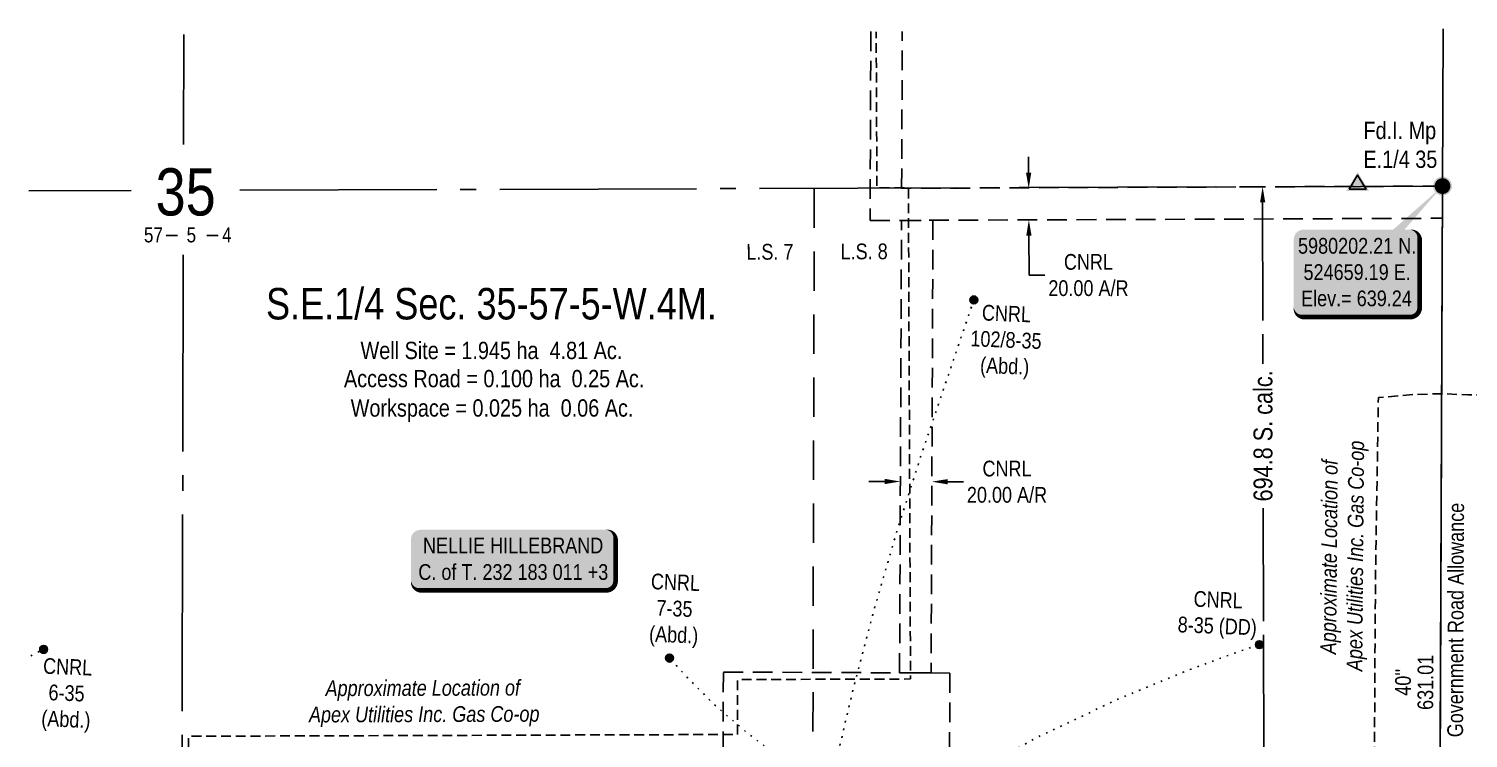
# Model space of a CAD drawing. Extents: x 523760 to 526393, y 5978480 to 5981373.
# Drawn here: x 523761 to 524676, y 5979851 to 5980302 of the extents above; entities that cross this region are included whole.
import ezdxf
from ezdxf.enums import TextEntityAlignment as Align

# ---------------------------------------------------------------- set-up
doc = ezdxf.new("R2010")
doc.units = 0
doc.header["$LTSCALE"] = 5
doc.header["$PDMODE"] = 35
doc.header["$PDSIZE"] = 0.03
for name, pattern in [('foc-ACCESSROAD', [3.75, 2.5, -1.25]), ('foc-COORDS', [16.75, 15, -1.75]), ('foc-DOT', [1, 0.2, -0.8]), ('foc-LSD', [8, 5, -3]), ('foc-QUARTERLINE', [33, 25, -3, 2, -3]), ('UG_PIPE', [1.875, 1.25, -0.625])]:
    doc.linetypes.add(name, pattern=pattern)
doc.layers.get('Defpoints').update_dxf_attribs({"color": 9})
for name, color, linetype in [('10', 1, 'Continuous'), ('9', 3, 'Continuous'), ('ABADATA-DRILL-T', 8, 'Continuous'), ('AS-OWNER', 7, 'Continuous'), ('AS-PIPE-UG', 44, 'UG_PIPE'), ('AS-PIPE-UG-T', 44, 'Continuous'), ('AS-TELUS', 224, 'foc-TEL'), ('C-SYMBOL', 7, 'Continuous'), ('DETAIL-HZ-Existing', 8, 'foc-DOT'), ('DETAIL-T', 7, 'Continuous'), ('DRILL-T', 8, 'Continuous'), ('F-AR', 190, 'foc-ACCESSROAD'), ('F-WS', 190, 'foc-ACCESSROAD'), ('F-WS-S', 190, 'Continuous'), ('L-AREAREQUIRED', 7, 'Continuous'), ('L-BD', 7, 'Continuous'), ('L-MON', 1, 'Continuous'), ('L-MON-T', 1, 'Continuous'), ('L-ROAD-T', 7, 'Continuous'), ('L-SEC', 7, 'Continuous'), ('L-SECLBL', 7, 'Continuous'), ('L-SECQ', 8, 'foc-QUARTERLINE'), ('L-SECTION-LSD', 7, 'foc-LSD'), ('P-OFFSETS', 7, 'foc-COORDS')]:
    doc.layers.add(name, color=color, linetype=linetype)
doc.styles.add('100L', font='ARIALN.TTF', dxfattribs={"height": 11})
doc.styles.add('175L', font='ARIALN.TTF', dxfattribs={"height": 20})
doc.styles.add('80', font='ARIALN.TTF', dxfattribs={"height": 10})
doc.styles.add('80CG', font='ARIALN.TTF', dxfattribs={"height": 10})
doc.styles.add('80L', font='ARIALN.TTF', dxfattribs={"height": 10})
doc.styles.add('foc-LtypeFont', font='ARIALN.TTF', dxfattribs={"height": 7.35})
doc.styles.add('SIMPLEX', font='ARIALN.TTF')
doc.linetypes.add('foc-TEL', pattern='A,2,-1,["T",foc-LtypeFont,S=0.2,R=0,X=-0.425,Y=-0.75],-1.24,8', length=12.24)
doc.dimstyles.new('CG2011', dxfattribs={"dimscale": 5, "dimtxt": 9, "dimasz": 2, "dimexe": 0.2, "dimexo": 0.0625, "dimgap": 0.5, "dimtad": 0, "dimtih": 1, "dimtoh": 1, "dimzin": 0, "dimdsep": 46, "dimtxsty": '80CG', "dimcen": 0.1, "dimse1": 1, "dimse2": 1, "dimclrd": 256, "dimclrt": 256, "dimaunit": 1, "dimadec": 4, "dimazin": 0, "dimtfac": 0.06, "dimtofl": 0, "dimtmove": 0, "dimatfit": 1, "dimfxl": 0.2, "dimtolj": 1, "dimtzin": 0, "dimlwd": -1, "dimarcsym": 0})
doc.dimstyles.new('Compass 5 000', dxfattribs={"dimscale": 5, "dimtxt": 9, "dimasz": 2, "dimexe": 0.2, "dimexo": 0.0625, "dimgap": 0.5, "dimtad": 0, "dimtih": 1, "dimtoh": 1, "dimzin": 0, "dimdsep": 46, "dimtxsty": '80CG', "dimcen": 0.1, "dimse1": 1, "dimse2": 1, "dimclrd": 256, "dimclrt": 256, "dimaunit": 1, "dimadec": 4, "dimazin": 0, "dimtfac": 0.06, "dimtofl": 0, "dimtmove": 0, "dimatfit": 1, "dimfxl": 0.2, "dimtolj": 1, "dimtzin": 0, "dimlwd": -1, "dimarcsym": 0})

# ---------------------------------------------------------------- blocks, each defined once
blk = doc.blocks.new('L-SECLBL')
at = {"layer": '9', "color": 7}
for p, q in [((-5.08, -27.83), (-12.29, -27.83)), ((20.7, -27.83), (13.5, -27.83))]:
    blk.add_line(p, q, dxfattribs=at)
at = {"layer": '10', "color": 2, "style": 'SIMPLEX'}
blk.add_attdef('SEC', text='', height=30, dxfattribs=at).set_placement((0, 0), align=Align.MIDDLE)
at = {"layer": '10', "color": 5, "style": '80L'}
blk.add_attdef('TWP', text='', height=9.5, dxfattribs=at).set_placement((-14.43, -27.37), align=Align.MIDDLE_RIGHT)
blk.add_attdef('RGE', text='', height=9.5, dxfattribs=at).set_placement((3.62, -27.37), align=Align.MIDDLE_CENTER)
blk.add_attdef('MER', text='', height=9.5, dxfattribs=at).set_placement((23.17, -27.37), align=Align.MIDDLE_LEFT)
blk = doc.blocks.new('TRIA')
blk.add_hatch(color=255).paths.add_polyline_path([(-0.04, 1.52), (-1.47, -0.87), (1.39, -0.87)])
blk = doc.blocks.new('TRIAA')
blk.add_blockref('TRIA', (0, 0))
blk = doc.blocks.new('TRIB')
at = {"color": 1}
blk.add_lwpolyline([(-1.12, -0.67), (-0.04, 1.13), (1.04, -0.67)], close=True, dxfattribs=at)
blk = doc.blocks.new('TRIBB')
blk.add_blockref('TRIB', (0, 0))
blk = doc.blocks.new('TRICC')
for name in ['TRIAA', 'TRIBB']:
    blk.add_blockref(name, (0, 0))
blk = doc.blocks.new('plspike')
blk.add_blockref('TRICC', (0, 0))
blk = doc.blocks.new('fdia')
at = {"color": 255, "const_width": 1}
blk.add_lwpolyline([(-0.5, 0, 1), (0.5, 0, 1)], format="xyb", close=True, dxfattribs=at)
blk = doc.blocks.new('Fdiaa')
blk.add_blockref('fdia', (0, 0))
blk = doc.blocks.new('fdib')
at = {"color": 1, "const_width": 1.6}
blk.add_lwpolyline([(-0.4, 0, 1), (0.4, 0, 1)], format="xyb", close=True, dxfattribs=at)
at = {"color": 1}
blk.add_circle((0, 0), 0.8, dxfattribs=at)
blk = doc.blocks.new('Fdibb')
blk.add_blockref('fdib', (0, 0))
blk = doc.blocks.new('fdicc')
for name in ['Fdibb', 'Fdiaa']:
    blk.add_blockref(name, (0, 0))
blk = doc.blocks.new('FDI')
blk.add_blockref('fdicc', (0, 0))
blk = doc.blocks.new('*D43')
at = {"layer": 'Defpoints', "color": 0, "transparency": 16777216}
for p in [(524314.86, 5980026.17), (524334.85, 5980026.09), (524334.8, 5980014.42)]:
    blk.add_point(p, dxfattribs=at)
at = {"layer": 'F-WS-S', "transparency": 16777216}
for p, q in [((524304.81, 5980014.55), (524294.81, 5980014.59)), ((524344.8, 5980014.38), (524354.8, 5980014.34))]:
    blk.add_line(p, q, dxfattribs=at)
for points in [[(524304.82, 5980016.22), (524304.81, 5980012.88), (524314.81, 5980014.51)], [(524344.81, 5980016.05), (524344.8, 5980012.71), (524334.8, 5980014.42)]]:
    blk.add_solid(points, dxfattribs=at)
at = {"layer": 'F-WS-S', "transparency": 16777216, "insert": (524382.54, 5980014.34), "char_height": 10, "attachment_point": 5, "style": '80CG'}
blk.add_mtext('\\A1;CNRL\\P20.00 A/R', dxfattribs=at)
blk = doc.blocks.new('*D44')
at = {"layer": 'Defpoints', "color": 0, "transparency": 16777216}
for p in [(524445.38, 5980200.91), (524396.41, 5980180.73), (524445.46, 5980180.92)]:
    blk.add_point(p, dxfattribs=at)
at = {"layer": 'F-WS-S', "transparency": 16777216}
for p, q in [((524396.29, 5980210.72), (524396.25, 5980220.72)), ((524396.45, 5980170.73), (524396.55, 5980145.65)), ((524396.55, 5980145.65), (524406.55, 5980145.65))]:
    blk.add_line(p, q, dxfattribs=at)
for points in [[(524397.95, 5980210.72), (524394.62, 5980210.71), (524396.33, 5980200.72)], [(524398.12, 5980170.73), (524394.78, 5980170.72), (524396.41, 5980180.73)]]:
    blk.add_solid(points, dxfattribs=at)
at = {"layer": 'F-WS-S', "transparency": 16777216, "insert": (524434.28, 5980145.65), "char_height": 10, "attachment_point": 5, "style": '80CG'}
blk.add_mtext('\\A1;CNRL\\P20.00 A/R', dxfattribs=at)
blk = doc.blocks.new('*U45')
h = blk.add_hatch(color=59)
edge = h.paths.add_edge_path()
edge.add_line((-59, -20), (59, -20))
edge.add_arc((59, -14), 6, 270, 360)
edge.add_line((65, -14), (65, 12.5))
edge.add_arc((59, 12.5), 6, 0, 90)
edge.add_line((59, 18.5), (-59, 18.5))
edge.add_arc((-59, 12.5), 6, 90, 180)
edge.add_line((-65, 12.5), (-65, -14))
edge.add_arc((-59, -14), 6, 180, 270)
at = {"color": 1, "flags": 128}
blk.add_lwpolyline([(-59, -20, 3, 3, 0), (59, -20, 3, 3, 0.414214), (65, -14, 3, 3, 0), (65, 12.5, 3, 0, 0.414214), (59, 18.5, 0, 0, 0), (-59, 18.5, 0, 0, 0.414214), (-65, 12.5, 0, 0, 0), (-65, -14, 0, 3, 0.414214)], format="xyseb", close=True, dxfattribs=at)
blk.add_lwpolyline([(-29.99, -9.76, 0, 7.5, 0), (0, 0, 0, 0, 0)], format="xyseb", dxfattribs=at)
at = {"color": 1, "style": '80'}
blk.add_attdef('ENTER_TEXT_001', (-35.99, -5), '', height=10, dxfattribs=at)
blk = doc.blocks.new('BH-Existing')
at = {"layer": 'ABADATA-DRILL-T'}
h = blk.add_hatch(color=256, dxfattribs=at)
h.dxf.hatch_style = 1
edge = h.paths.add_edge_path()
edge.add_arc((0, 0), 0.5, 0, 360)
blk.add_circle((0, 0), 0.5, dxfattribs=at)
blk = doc.blocks.new('*U54')
h = blk.add_hatch(color=254)
edge = h.paths.add_edge_path()
edge.add_line((-34, -28.5), (34, -28.5))
edge.add_arc((34, -22.5), 6, 270, 360)
edge.add_line((40, -22.5), (40, 21))
edge.add_arc((34, 21), 6, 0, 90)
edge.add_line((34, 27), (-34, 27))
edge.add_arc((-34, 21), 6, 90, 180)
edge.add_line((-40, 21), (-40, -22.5))
edge.add_arc((-34, -22.5), 6, 180, 270)
at = {"color": 1, "flags": 128}
blk.add_lwpolyline([(54.51, 54.72, 0, 10, 0), (0, 0, 5, 5, 0)], format="xyseb", dxfattribs=at)
blk.add_lwpolyline([(-34, -28.5, 3, 3, 0), (34, -28.5, 3, 3, 0.414214), (40, -22.5, 3, 3, 0), (40, 21, 3, 0, 0.414214), (34, 27, 0, 0, 0), (-34, 27, 0, 0, 0.414214), (-40, 21, 0, 0, 0), (-40, -22.5, 0, 3, 0.414214)], format="xyseb", close=True, dxfattribs=at)
at = {"color": 1, "style": '80'}
blk.add_attdef('ENTER_TEXT_001', (-35.99, -5), '', height=10, dxfattribs=at)
blk = doc.blocks.new('*D63')
at = {"layer": 'Defpoints', "color": 0, "transparency": 16777216}
for p in [(524544.91, 5980201.81), (524544.91, 5980201.81), (524546.28, 5979507.02)]:
    blk.add_point(p, dxfattribs=at)
at = {"layer": 'P-OFFSETS', "transparency": 16777216}
for p, q in [((524544.93, 5980191.81), (524545.13, 5980089.34)), ((524546.28, 5979507.02), (524545.31, 5979997.69))]:
    blk.add_line(p, q, dxfattribs=at)
blk.add_solid([(524546.6, 5980191.81), (524543.26, 5980191.81), (524544.91, 5980201.81)], dxfattribs=at)
at = {"layer": 'P-OFFSETS', "transparency": 16777216, "insert": (524545.22, 5980043.52), "char_height": 10, "attachment_point": 5, "rotation": 90, "style": '80CG'}
blk.add_mtext('\\A1;{\\H1.2x;694.8 S. calc.}', dxfattribs=at)
blk = doc.blocks.new('_None')

msp = doc.modelspace()

# ---------------------------------------------------------------- linework, layer by layer
at = {"layer": 'AS-PIPE-UG', "flags": 128}
for points in [[(524613.294, 5979633.533), (524614.761, 5979781.179), (524615.621, 5979822.954), (524616.224, 5979877.37), (524616.105, 5979885.143), (524616.744, 5979962.668), (524618.44, 5980067.831), (524640.405, 5980069.746), (524660.18, 5980070.352), (524675.209, 5980069.509), (524697.789, 5980069.574), (524758.869, 5980069.357)], [(523842.923, 5979068.806), (523843.735, 5979069.271), (523845.87, 5979070.035), (523857.228, 5979078.392), (523855.894, 5979393.501), (523861.857, 5979397.201), (523862.55, 5979852.663), (524211.388, 5979853.805)]]:
    msp.add_lwpolyline(points, dxfattribs=at)
at = {"layer": 'AS-TELUS', "flags": 128}
msp.add_lwpolyline([(524655.811, 5979297.359), (524655.758, 5979397.508), (524662.438, 5979461.787), (524662.906, 5979483.829), (524663.086, 5979503.164), (524662.684, 5979523.89), (524662.545, 5979545.113), (524662.471, 5979563.135), (524662.66, 5979581.95), (524663.205, 5979597.501), (524663.299, 5979611.97), (524657.471, 5979799.558), (524659.523, 5980302.161)], dxfattribs=at)
at = {"layer": 'DETAIL-HZ-Existing', "flags": 128}
for points in [[(524263.073, 5979788.347), (524267.389, 5979804.38), (524272.886, 5979831.899), (524284.85, 5979882.912), (524297.263, 5979930.227), (524312.352, 5979982.157), (524327.583, 5980029.897), (524336.043, 5980054.891), (524344.67, 5980080.367), (524355.01, 5980110.921), (524361.441, 5980129.905)], [(524273.037, 5979777.273), (524287.384, 5979785.498), (524314.289, 5979801.848), (524357.984, 5979827.897), (524401.46, 5979851.814), (524453.731, 5979876.558), (524497.668, 5979894.577), (524519.665, 5979902.842), (524529.087, 5979906.201), (524542.813, 5979910.893)], [(523762.471, 5979903.703), (523770.585, 5979907.891)], [(524276.145, 5979810.334), (524270.101, 5979814.752), (524261.105, 5979821.705), (524238.605, 5979838.798), (524217.742, 5979854.629), (524196.467, 5979872.869), (524178.874, 5979890.597), (524175.948, 5979893.732), (524168.132, 5979902.361)]]:
    msp.add_lwpolyline(points, dxfattribs=at)
at = {"layer": 'F-AR'}
msp.add_lwpolyline([(524296.049, 5980300.467), (524295.534, 5980180.321), (524659.1, 5980181.784), (524659.187, 5980202.207), (524315.612, 5980200.824), (524316.039, 5980300.382)], dxfattribs=at)
msp.add_lwpolyline([(524335.515, 5980180.482), (524334.282, 5979892.886), (524314.292, 5979892.972), (524315.524, 5980180.401)], close=True, dxfattribs=at)
at = {"layer": 'F-WS'}
msp.add_lwpolyline([(524346.276, 5979892.835), (524345.659, 5979748.906), (524201.731, 5979749.523), (524202.348, 5979893.452), (524334.282, 5979892.886)], close=True, dxfattribs=at)
at = {"layer": 'L-SEC'}
for p, q in [((524659.187, 5980202.207), (524659.523, 5980302.161)), ((524655.758, 5979397.508), (524659.187, 5980202.207))]:
    msp.add_line(p, q, dxfattribs=at)
at = {"layer": 'L-SECQ'}
for p, q in [((523859.63, 5980298.591), (523859.458, 5980228.536)), ((523895.275, 5980199.561), (524659.187, 5980202.207)), ((523761.149, 5980199.097), (523826.27, 5980199.322)), ((523859.286, 5980158.594), (523857.413, 5979394.323))]:
    msp.add_line(p, q, dxfattribs=at)
at = {"layer": 'L-SECTION-LSD'}
msp.add_line((524260.127, 5980200.601), (524258.056, 5979395.677), dxfattribs=at)

# ---------------------------------------------------------------- block references
at = {"layer": 'ABADATA-DRILL-T', "xscale": 4.999999999999941, "yscale": 4.999999999999941, "zscale": 4.999999999999941}
for p in [(524361.461, 5980129.88), (523770.559, 5979907.856), (524542.82, 5979910.869), (524168.141, 5979902.341)]:
    msp.add_blockref('BH-Existing', p, dxfattribs=at)
at = {"layer": 'AS-OWNER', "color": 5}
ref = msp.add_blockref('*U45', (524068.935, 5979965.362), dxfattribs=dict(at, xscale=0.99951087, yscale=0.99951087, zscale=0.99951087))
ref.add_attrib('ENTER_TEXT_001', 'NELLIE HILLEBRAND', (524011.562, 5979968.868), dxfattribs={"layer": '0', "color": 1, "height": 9.99511, "style": '80'})
ref.add_attrib('ENTER_TEXT_002', 'C. of T. 232 183 011 +3', (524008.61, 5979952.032), dxfattribs={"layer": '0', "color": 1, "height": 9.99511, "style": '80'})
at = {"layer": 'Defpoints', "color": 5, "xscale": 4.999999999999923, "yscale": 4.999999999999923, "zscale": 4.999999999999923}
msp.add_blockref('plspike', (524605.48, 5980203.546), dxfattribs=at)
at = {"layer": 'DETAIL-T', "color": 5}
ref = msp.add_blockref('*U54', (524604.706, 5980147.509), dxfattribs=dict(at, xscale=0.99951087, yscale=0.99951087, zscale=0.99951087))
ref.add_attrib('ENTER_TEXT_001', '5980202.21 N.', (524567.405, 5980159.275), dxfattribs={"layer": '0', "color": 1, "height": 9.99511, "style": '80'})
ref.add_attrib('ENTER_TEXT_002', '524659.19 E.', (524570.903, 5980142.576), dxfattribs={"layer": '0', "color": 1, "height": 9.99511, "style": '80'})
ref.add_attrib('ENTER_TEXT_003', 'Elev.= 639.24', (524569.358, 5980125.877), dxfattribs={"layer": '0', "color": 1, "height": 9.99511, "style": '80'})
at = {"layer": 'L-MON', "color": 5, "xscale": 4.999999999999923, "yscale": 4.999999999999923, "zscale": 4.999999999999923}
msp.add_blockref('FDI', (524659.187, 5980202.207), dxfattribs=at)
at = {"layer": 'L-SECLBL', "color": 6, "xscale": 0.99951087, "yscale": 0.99951087, "zscale": 0.99951087}
msp.add_blockref('L-SECLBL', (523860.793, 5980198.561), dxfattribs=at).add_auto_attribs({'SEC': '35', 'TWP': '57', 'RGE': '5', 'MER': '4'})

# ---------------------------------------------------------------- texts
at = {"layer": 'AS-PIPE-UG-T', "char_height": 10, "attachment_point": 1, "style": '100L'}
for insert, rotation in [((524581.504, 5979894.13), 89.527452), ((523938.964, 5979888.118), 0.187614)]:
    msp.add_mtext_dynamic_manual_height_columns('\\pi10.669;{\\fArial Narrow|b0|i1|c0|p34;Approximate Location of \\P\\pi0.085799;Apex Utilities Inc. Gas Co-op}', width=146.37897, gutter_width=55.027, heights=[0], dxfattribs=dict(at, insert=insert, rotation=rotation))
at = {"layer": 'C-SYMBOL', "color": 3, "linetype": 'Continuous', "style": '175L'}
msp.add_text('S.E.1/4 Sec. 35-57-5-W.4M.', height=19.99022, dxfattribs=at).set_placement((524055.034, 5980111.5), align=Align.BOTTOM_CENTER)
at = {"layer": 'DRILL-T', "char_height": 10, "attachment_point": 1, "rotation": 357.723606, "style": '80L'}
for s, width, insert in [('\\pi7.3359;CNRL\\P\\pi0.67489;102/8-35\\P\\pi7.5303;(Abd.)', 44.86956, (524359.504, 5980127.158)), ('\\pi0.20756;CNRL\\P\\pi4.3447;7-35\\P\\pi0.40196;(Abd.)', 30.61293, (524156.381, 5979956.148)), ('\\pi9.7518;CNRL\\P\\pi0.29067;8-35 (DD)', 49.70139, (524491.569, 5979945.426)), ('\\pi0.20756;CNRL\\P\\pi4.2867;6-35\\P\\pi0.40196;(Abd.)', 30.61293, (523770.278, 5979902.438))]:
    msp.add_mtext_dynamic_manual_height_columns(s, width=width, gutter_width=50.024, heights=[0], dxfattribs=dict(at, insert=insert))
at = {"layer": 'L-AREAREQUIRED', "color": 5, "linetype": 'Continuous', "style": '100L'}
for s, p in [('Well Site = 1.945 ha  4.81 Ac.', (524055.034, 5980089.011)), ('Access Road = 0.100 ha  0.25 Ac.', (524056.772, 5980071.125)), ('Workspace = 0.025 ha  0.06 Ac.', (524055.432, 5980052.441))]:
    msp.add_text(s, height=10.99462, dxfattribs=at).set_placement(p, align=Align.BOTTOM_CENTER)
at = {"layer": 'L-BD', "style": '80L'}
for s, p in [('631.01', (524648.348, 5979886.901)), ("40''", (524634.105, 5979886.962))]:
    msp.add_text(s, height=9.9951, rotation=89.7559, dxfattribs=at).set_placement(p, align=Align.MIDDLE)
at = {"layer": 'L-MON-T', "insert": (524608.965, 5980243.086), "char_height": 10.9946, "attachment_point": 1, "style": '100L'}
msp.add_mtext_dynamic_manual_height_columns('Fd.I. Mp\\PE.1/4 35', width=46.5336, gutter_width=55, heights=[0], dxfattribs=at)
at = {"layer": 'L-ROAD-T', "style": '80L'}
msp.add_text('Government Road Allowance', height=10, rotation=89.755852, dxfattribs=at).set_placement((524667.538, 5979926.509), align=Align.MIDDLE_CENTER)
at = {"layer": 'L-SECTION-LSD', "insert": (524214.633, 5980165.416), "char_height": 9.99511, "attachment_point": 1, "rotation": 0.200971, "style": '100L', "bg_fill": 3, "box_fill_scale": 1.5, "bg_fill_color": 256, "bg_fill_transparency": 0}
msp.add_mtext_dynamic_manual_height_columns('\\pi2.3201;L.S. 7', width=30.88047, gutter_width=55, heights=[0], dxfattribs=at)

# ---------------------------------------------------------------- dimensions: what is measured, and where the dimension line sits
at = {"layer": 'F-WS-S', "color": 5}
dim = msp.add_linear_dim(base=(524396.408, 5980180.727), p1=(524445.38, 5980200.915), p2=(524445.46, 5980180.924), angle=270.230621, text='CNRL\\P20.00 A/R', dimstyle='Compass 5 000', dxfattribs=at)
dim.commit()
dim.dimension.update_dxf_attribs({"geometry": '*D44', "text_midpoint": (524434.285, 5980145.646), "dimtype": 161})
dim = msp.add_aligned_dim(p1=(524314.863, 5980026.171), p2=(524334.853, 5980026.085), distance=-11.663, text='CNRL\\P20.00 A/R', dimstyle='Compass 5 000', dxfattribs=at)
dim.commit()
dim.dimension.update_dxf_attribs({"geometry": '*D43', "text_midpoint": (524382.538, 5980014.336)})
at = {"layer": 'P-OFFSETS'}
dim = msp.add_linear_dim(base=(524544.911, 5980201.811), p1=(524546.279, 5979507.019), p2=(524544.911, 5980201.811), angle=90.1128, text='{\\H1.2x;<> S. calc.}', dimstyle='CG2011', override={"dimtxt": 10, "dimgap": 1, "dimtad": 1, "dimdec": 1, "dimblk1": 'None', "dimsah": 1}, dxfattribs=at)
dim.commit()
dim.dimension.update_dxf_attribs({"geometry": '*D63', "text_midpoint": (524545.223, 5980043.516), "dimtype": 161, "text_rotation": 90})

# ---------------------------------------------------------------- next in the draw order: texts
at = {"layer": 'L-SECTION-LSD', "insert": (524276.809, 5980165.655), "char_height": 9.9951, "attachment_point": 1, "rotation": 0.200971, "style": '100L', "bg_fill": 3, "box_fill_scale": 1.5, "bg_fill_color": 256, "bg_fill_transparency": 0}
msp.add_mtext_dynamic_manual_height_columns('L.S. 8', width=30.40114, gutter_width=55, heights=[0], dxfattribs=at)

# ---------------------------------------------------------------- next in the draw order: linework, layer by layer
at = {"layer": 'AS-PIPE-UG', "flags": 128}
msp.add_lwpolyline([(524211.388, 5979853.805), (524211.441, 5979888.688), (524321.252, 5979889.048), (524319.881, 5980201.086), (524299.892, 5980201.021), (524299.456, 5980300.317)], dxfattribs=at)

doc.saveas('drawing.dxf')
